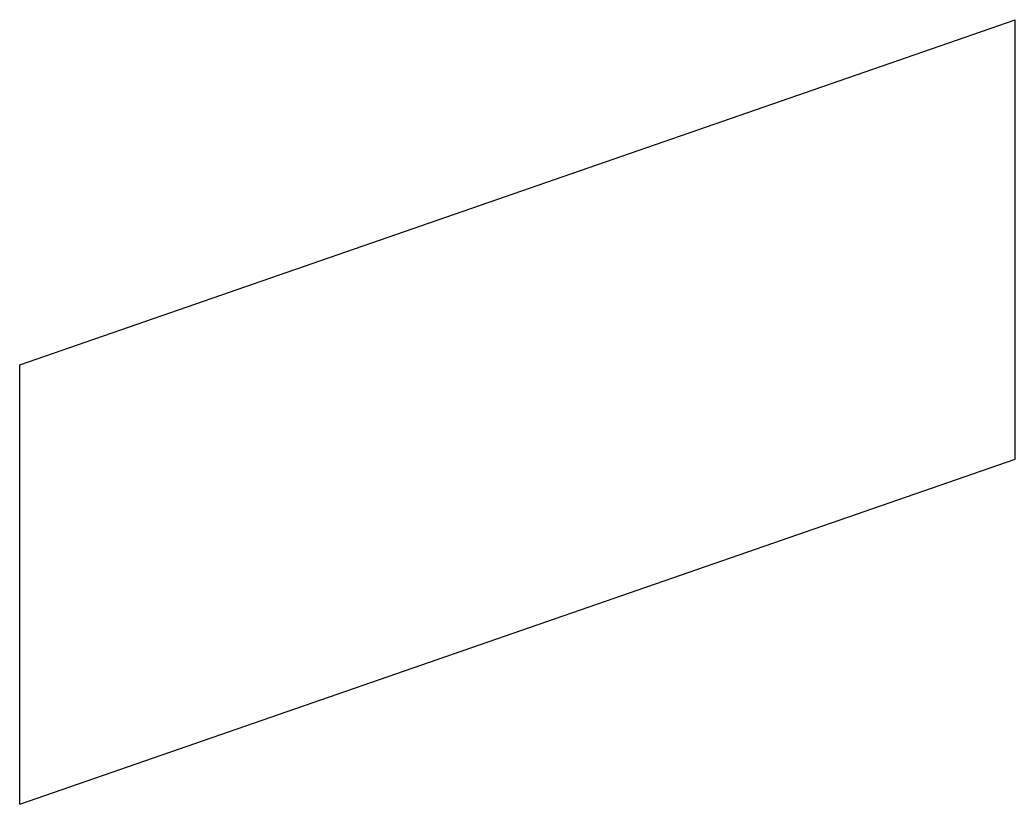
# Model space of a CAD drawing. Extents: x -12.5 to 12.5, y -9.8 to 9.8.
import ezdxf

# ---------------------------------------------------------------- set-up
doc = ezdxf.new("R2010")
doc.units = 0
doc.header["$MEASUREMENT"] = 0
doc.layers.get('0').update_dxf_attribs({"linetype": 'CONTINUOUS'})

msp = doc.modelspace()

# ---------------------------------------------------------------- linework, layer by layer
at = {"linetype": 'CONTINUOUS'}
for p, q in [((-12.5, 1.188044), (12.5, 9.845735)), ((12.5, -1.188044), (12.5, 9.845735)), ((-12.5, -9.845735), (-12.5, 1.188044)), ((-12.5, -9.845735), (12.5, -1.188044))]:
    msp.add_line(p, q, dxfattribs=at)

doc.saveas('drawing.dxf')
